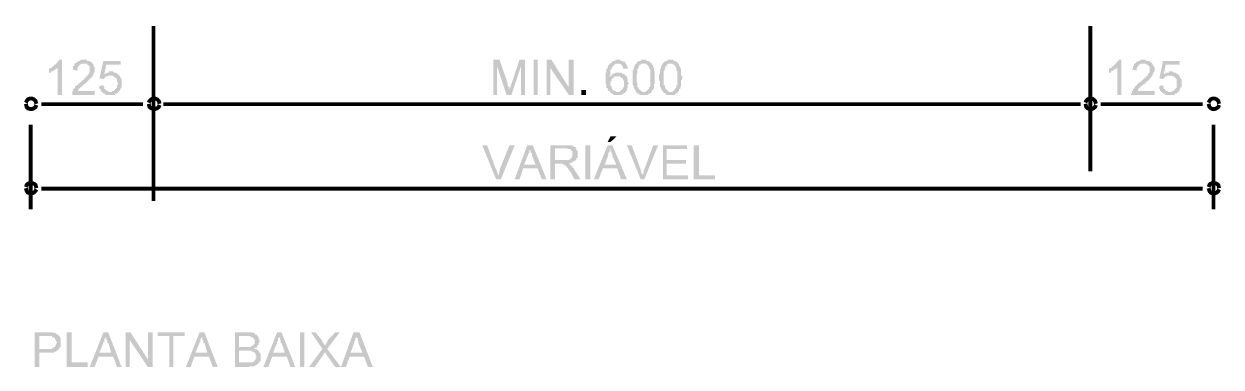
# Model space of a CAD drawing. Header units: millimetres. Extents: x 3240 to 3412, y 1366 to 1426.
# Drawn here: x 3337.25 to 3342.48, y 1372.38 to 1373.88 of the extents above; entities that cross this region are included whole.
import ezdxf

# ---------------------------------------------------------------- set-up
doc = ezdxf.new("R2010")
doc.units = ezdxf.units.MM
doc.layers.add('H', color=7, linetype='Continuous')
doc.layers.add('P', color=7, linetype='Continuous')

msp = doc.modelspace()

# ---------------------------------------------------------------- hatches: boundary and pattern name
at = {"layer": 'H', "linetype": 'Continuous'}
for points in [[(3337.3976, 1373.5678), (3337.3976, 1373.686), (3337.3941, 1373.686), (3337.3941, 1373.6825), (3337.3888, 1373.6825), (3337.3888, 1373.679), (3337.3853, 1373.679), (3337.3817, 1373.6737), (3337.3764, 1373.6737), (3337.3764, 1373.6702), (3337.3676, 1373.6702), (3337.3676, 1373.6649), (3337.3588, 1373.6649), (3337.3588, 1373.6825), (3337.3641, 1373.6825), (3337.3641, 1373.686), (3337.3729, 1373.686), (3337.3729, 1373.6913), (3337.3764, 1373.6913), (3337.3853, 1373.7001), (3337.3888, 1373.7001), (3337.3888, 1373.7037), (3337.3941, 1373.7072), (3337.3976, 1373.7072), (3337.3976, 1373.716), (3337.4029, 1373.716), (3337.4029, 1373.7213), (3337.4153, 1373.7213), (3337.4153, 1373.5678), (3337.3976, 1373.5678)], [(3337.4611, 1373.5678), (3337.4611, 1373.5855), (3337.4646, 1373.5855), (3337.4646, 1373.5943), (3337.4699, 1373.5943), (3337.4699, 1373.5978), (3337.4735, 1373.5978), (3337.4735, 1373.6067), (3337.4788, 1373.6067), (3337.4946, 1373.6225), (3337.4999, 1373.6225), (3337.4999, 1373.6278), (3337.5034, 1373.6278), (3337.5034, 1373.6313), (3337.5087, 1373.6313), (3337.5123, 1373.6366), (3337.5123, 1373.6402), (3337.5158, 1373.6402), (3337.5158, 1373.6437), (3337.5211, 1373.6437), (3337.5211, 1373.649), (3337.5246, 1373.649), (3337.5281, 1373.6525), (3337.5281, 1373.6578), (3337.5334, 1373.6578), (3337.5334, 1373.6613), (3337.537, 1373.6649), (3337.537, 1373.6913), (3337.5281, 1373.7001), (3337.5246, 1373.7001), (3337.5246, 1373.7037), (3337.4999, 1373.7037), (3337.4946, 1373.7001), (3337.4911, 1373.7001), (3337.4911, 1373.6948), (3337.4876, 1373.6948), (3337.4876, 1373.6913), (3337.4823, 1373.686), (3337.4823, 1373.6737), (3337.4611, 1373.679), (3337.4646, 1373.6825), (3337.4646, 1373.6948), (3337.4699, 1373.6948), (3337.4699, 1373.7037), (3337.4735, 1373.7037), (3337.4735, 1373.7072), (3337.4788, 1373.7072), (3337.4823, 1373.7125), (3337.4876, 1373.7125), (3337.4876, 1373.716), (3337.4946, 1373.716), (3337.4999, 1373.7213), (3337.5246, 1373.7213), (3337.5246, 1373.716), (3337.537, 1373.716), (3337.537, 1373.7125), (3337.5423, 1373.7125), (3337.5511, 1373.7037), (3337.5511, 1373.7001), (3337.5546, 1373.7001), (3337.5546, 1373.6913), (3337.5581, 1373.6913), (3337.5581, 1373.6649), (3337.5546, 1373.6649), (3337.5546, 1373.6578), (3337.5511, 1373.6578), (3337.5511, 1373.649), (3337.5458, 1373.649), (3337.5458, 1373.6437), (3337.5423, 1373.6437), (3337.5423, 1373.6402), (3337.537, 1373.6402), (3337.537, 1373.6366), (3337.5281, 1373.6278), (3337.5246, 1373.6278), (3337.5246, 1373.6225), (3337.5211, 1373.6225), (3337.5211, 1373.619), (3337.5158, 1373.619), (3337.5158, 1373.6155), (3337.5123, 1373.6155), (3337.4999, 1373.6014), (3337.4946, 1373.6014), (3337.4946, 1373.5978), (3337.4911, 1373.5978), (3337.4911, 1373.5943), (3337.4876, 1373.5943), (3337.4876, 1373.5855), (3337.5581, 1373.5855), (3337.5581, 1373.5678), (3337.4611, 1373.5678)], [(3337.6058, 1373.5678), (3337.6058, 1373.5731), (3337.5969, 1373.5731), (3337.5969, 1373.5767), (3337.5934, 1373.5767), (3337.5934, 1373.5802), (3337.5881, 1373.5802), (3337.5881, 1373.5855), (3337.5846, 1373.5855), (3337.5846, 1373.5943), (3337.5793, 1373.5943), (3337.5793, 1373.6067), (3337.5969, 1373.6102), (3337.5969, 1373.6067), (3337.6005, 1373.6014), (3337.6005, 1373.5943), (3337.6058, 1373.5943), (3337.6058, 1373.589), (3337.6093, 1373.589), (3337.6093, 1373.5855), (3337.6181, 1373.5855), (3337.6181, 1373.5802), (3337.634, 1373.5802), (3337.634, 1373.5855), (3337.6428, 1373.5855), (3337.6428, 1373.589), (3337.6481, 1373.589), (3337.6481, 1373.5943), (3337.6516, 1373.5943), (3337.6516, 1373.5978), (3337.6569, 1373.5978), (3337.6569, 1373.6102), (3337.6604, 1373.6155), (3337.6604, 1373.6225), (3337.6569, 1373.6225), (3337.6569, 1373.6366), (3337.6516, 1373.6402), (3337.6516, 1373.6437), (3337.6481, 1373.6437), (3337.6428, 1373.649), (3337.6393, 1373.649), (3337.634, 1373.6525), (3337.6181, 1373.6525), (3337.6146, 1373.649), (3337.6093, 1373.649), (3337.6005, 1373.6402), (3337.6005, 1373.6366), (3337.5793, 1373.6402), (3337.5969, 1373.716), (3337.6728, 1373.716), (3337.6728, 1373.7001), (3337.6093, 1373.7001), (3337.6005, 1373.6578), (3337.6058, 1373.6613), (3337.6093, 1373.6613), (3337.6093, 1373.6649), (3337.6216, 1373.6649), (3337.6216, 1373.6702), (3337.6393, 1373.6702), (3337.6428, 1373.6649), (3337.6516, 1373.6649), (3337.6604, 1373.6578), (3337.664, 1373.6578), (3337.664, 1373.6525), (3337.6693, 1373.6525), (3337.6693, 1373.649), (3337.6728, 1373.6437), (3337.6728, 1373.6402), (3337.6763, 1373.6366), (3337.6763, 1373.6014), (3337.6728, 1373.5978), (3337.6728, 1373.5943), (3337.6693, 1373.589), (3337.6693, 1373.5855), (3337.664, 1373.5855), (3337.664, 1373.5802), (3337.6604, 1373.5802), (3337.6604, 1373.5767), (3337.6569, 1373.5767), (3337.6569, 1373.5731), (3337.6481, 1373.5731), (3337.6481, 1373.5678), (3337.6058, 1373.5678)], [(3339.2991, 1373.5678), (3339.2991, 1373.7213), (3339.3273, 1373.7213), (3339.3626, 1373.6155), (3339.3626, 1373.6067), (3339.3661, 1373.6067), (3339.3661, 1373.5943), (3339.3696, 1373.5943), (3339.3696, 1373.6014), (3339.3749, 1373.6014), (3339.3749, 1373.6102), (3339.3785, 1373.6155), (3339.4137, 1373.7213), (3339.4384, 1373.7213), (3339.4384, 1373.5678), (3339.4208, 1373.5678), (3339.4208, 1373.6948), (3339.3785, 1373.5678), (3339.3573, 1373.5678), (3339.315, 1373.6948), (3339.315, 1373.5678), (3339.2991, 1373.5678)], [(3339.4755, 1373.5678), (3339.4755, 1373.7213), (3339.4931, 1373.7213), (3339.4931, 1373.5678), (3339.4755, 1373.5678)], [(3339.5319, 1373.5678), (3339.5319, 1373.7213), (3339.5531, 1373.7213), (3339.6289, 1373.6014), (3339.6289, 1373.7213), (3339.6501, 1373.7213), (3339.6501, 1373.5678), (3339.6289, 1373.5678), (3339.5478, 1373.686), (3339.5478, 1373.5678), (3339.5319, 1373.5678)], [(3339.823, 1373.5678), (3339.823, 1373.5731), (3339.8159, 1373.5731), (3339.8159, 1373.5767), (3339.8106, 1373.5767), (3339.8106, 1373.5802), (3339.8194, 1373.589), (3339.823, 1373.589), (3339.8283, 1373.5855), (3339.8318, 1373.5855), (3339.8371, 1373.5802), (3339.8494, 1373.5802), (3339.8529, 1373.5855), (3339.8565, 1373.5855), (3339.8565, 1373.589), (3339.8618, 1373.589), (3339.8618, 1373.5943), (3339.8653, 1373.5943), (3339.8653, 1373.6014), (3339.8706, 1373.6014), (3339.8706, 1373.6313), (3339.8653, 1373.6313), (3339.8653, 1373.6402), (3339.8618, 1373.6402), (3339.8618, 1373.6437), (3339.8565, 1373.6437), (3339.8529, 1373.649), (3339.8283, 1373.649), (3339.8283, 1373.6437), (3339.823, 1373.6437), (3339.8159, 1373.6366), (3339.8159, 1373.6278), (3339.8106, 1373.6278), (3339.8106, 1373.6067), (3339.8159, 1373.6067), (3339.8159, 1373.5978), (3339.8194, 1373.5943), (3339.8194, 1373.589), (3339.8106, 1373.5802), (3339.8071, 1373.5802), (3339.8071, 1373.5855), (3339.8018, 1373.5855), (3339.8018, 1373.589), (3339.7983, 1373.589), (3339.7983, 1373.5978), (3339.793, 1373.5978), (3339.793, 1373.6155), (3339.7894, 1373.6155), (3339.7894, 1373.6649), (3339.793, 1373.6649), (3339.793, 1373.6825), (3339.7983, 1373.6825), (3339.7983, 1373.6913), (3339.8018, 1373.6948), (3339.8018, 1373.7001), (3339.8071, 1373.7001), (3339.8071, 1373.7037), (3339.8106, 1373.7037), (3339.8106, 1373.7072), (3339.8159, 1373.7072), (3339.8159, 1373.7125), (3339.8194, 1373.7125), (3339.823, 1373.716), (3339.8318, 1373.716), (3339.8318, 1373.7213), (3339.8529, 1373.7213), (3339.8565, 1373.716), (3339.8653, 1373.716), (3339.8653, 1373.7125), (3339.8741, 1373.7125), (3339.8741, 1373.7072), (3339.8794, 1373.7037), (3339.8794, 1373.7001), (3339.8829, 1373.7001), (3339.8829, 1373.6913), (3339.8865, 1373.6913), (3339.8865, 1373.6825), (3339.8653, 1373.6825), (3339.8653, 1373.6913), (3339.8618, 1373.6948), (3339.8618, 1373.7001), (3339.8565, 1373.7001), (3339.8529, 1373.7037), (3339.8318, 1373.7037), (3339.8159, 1373.686), (3339.8159, 1373.679), (3339.8106, 1373.679), (3339.8106, 1373.6578), (3339.8071, 1373.6525), (3339.8071, 1373.6437), (3339.8106, 1373.649), (3339.8106, 1373.6525), (3339.8159, 1373.6525), (3339.8159, 1373.6578), (3339.8194, 1373.6578), (3339.823, 1373.6613), (3339.8283, 1373.6613), (3339.8318, 1373.6649), (3339.8618, 1373.6649), (3339.8618, 1373.6613), (3339.8653, 1373.6613), (3339.8706, 1373.6578), (3339.8741, 1373.6578), (3339.8741, 1373.6525), (3339.8794, 1373.6525), (3339.8794, 1373.649), (3339.8829, 1373.649), (3339.8829, 1373.6402), (3339.8865, 1373.6402), (3339.8865, 1373.6225), (3339.8918, 1373.619), (3339.8918, 1373.6155), (3339.8865, 1373.6155), (3339.8865, 1373.5978), (3339.8829, 1373.5943), (3339.8829, 1373.589), (3339.8794, 1373.5855), (3339.8794, 1373.5802), (3339.8741, 1373.5802), (3339.8741, 1373.5767), (3339.8706, 1373.5767), (3339.8706, 1373.5731), (3339.8618, 1373.5731), (3339.8618, 1373.5678), (3339.823, 1373.5678)], [(3339.9376, 1373.5678), (3339.9376, 1373.5731), (3339.9288, 1373.5731), (3339.9288, 1373.5767), (3339.9253, 1373.5767), (3339.9253, 1373.5802), (3339.9217, 1373.5802), (3339.9217, 1373.589), (3339.9164, 1373.589), (3339.9164, 1373.5943), (3339.9129, 1373.5978), (3339.9129, 1373.6102), (3339.9076, 1373.6102), (3339.9076, 1373.6737), (3339.9129, 1373.679), (3339.9129, 1373.686), (3339.9164, 1373.6913), (3339.9164, 1373.7001), (3339.9217, 1373.7001), (3339.9217, 1373.7037), (3339.9253, 1373.7037), (3339.9253, 1373.7072), (3339.9288, 1373.7125), (3339.9341, 1373.7125), (3339.9341, 1373.716), (3339.9429, 1373.716), (3339.9464, 1373.7213), (3339.9676, 1373.7213), (3339.9676, 1373.716), (3339.9676, 1373.7037), (3339.9464, 1373.7037), (3339.9429, 1373.7001), (3339.9376, 1373.7001), (3339.9376, 1373.6948), (3339.9341, 1373.6913), (3339.9341, 1373.686), (3339.9288, 1373.6825), (3339.9288, 1373.6613), (3339.9253, 1373.6613), (3339.9253, 1373.6225), (3339.9288, 1373.6225), (3339.9288, 1373.6014), (3339.9341, 1373.6014), (3339.9341, 1373.5943), (3339.9376, 1373.5943), (3339.9376, 1373.589), (3339.9429, 1373.589), (3339.9429, 1373.5855), (3339.9464, 1373.5855), (3339.95, 1373.5802), (3339.9623, 1373.5802), (3339.9676, 1373.5855), (3339.9711, 1373.5855), (3339.9711, 1373.589), (3339.9764, 1373.589), (3339.9764, 1373.5943), (3339.9799, 1373.5943), (3339.9799, 1373.6014), (3339.9852, 1373.6067), (3339.9852, 1373.6825), (3339.9799, 1373.6825), (3339.9799, 1373.6913), (3339.9764, 1373.6913), (3339.9764, 1373.6948), (3339.9711, 1373.7001), (3339.9676, 1373.7001), (3339.9676, 1373.7037), (3339.9676, 1373.716), (3339.9764, 1373.716), (3339.9799, 1373.7125), (3339.9852, 1373.7125), (3339.9852, 1373.7072), (3339.9888, 1373.7072), (3339.9888, 1373.7037), (3339.9923, 1373.7037), (3339.9923, 1373.7001), (3339.9976, 1373.6948), (3339.9976, 1373.686), (3340.0011, 1373.686), (3340.0011, 1373.6737), (3340.0046, 1373.6702), (3340.0046, 1373.6155), (3340.0011, 1373.6155), (3340.0011, 1373.5978), (3339.9976, 1373.5978), (3339.9976, 1373.589), (3339.9923, 1373.589), (3339.9923, 1373.5855), (3339.9888, 1373.5802), (3339.9888, 1373.5767), (3339.9852, 1373.5767), (3339.9852, 1373.5731), (3339.9764, 1373.5731), (3339.9764, 1373.5678), (3339.9376, 1373.5678)], [(3340.0558, 1373.5678), (3340.0523, 1373.5731), (3340.0487, 1373.5731), (3340.0487, 1373.5767), (3340.0434, 1373.5767), (3340.0434, 1373.5802), (3340.0399, 1373.5802), (3340.0399, 1373.5855), (3340.0346, 1373.5855), (3340.0346, 1373.5943), (3340.0311, 1373.5943), (3340.0311, 1373.6014), (3340.0276, 1373.6014), (3340.0276, 1373.6278), (3340.0223, 1373.6313), (3340.0223, 1373.6578), (3340.0276, 1373.6578), (3340.0276, 1373.6825), (3340.0311, 1373.6825), (3340.0311, 1373.6913), (3340.0346, 1373.6948), (3340.0346, 1373.7001), (3340.0399, 1373.7037), (3340.0399, 1373.7072), (3340.0434, 1373.7072), (3340.0434, 1373.7125), (3340.0487, 1373.7125), (3340.0523, 1373.716), (3340.0611, 1373.716), (3340.0611, 1373.7037), (3340.0611, 1373.7001), (3340.0558, 1373.7001), (3340.0558, 1373.6948), (3340.0523, 1373.6948), (3340.0523, 1373.6913), (3340.0487, 1373.686), (3340.0487, 1373.679), (3340.0434, 1373.6737), (3340.0434, 1373.6102), (3340.0487, 1373.6102), (3340.0487, 1373.5978), (3340.0523, 1373.5978), (3340.0523, 1373.5943), (3340.0611, 1373.5855), (3340.0646, 1373.5855), (3340.0646, 1373.5802), (3340.0823, 1373.5802), (3340.0823, 1373.5855), (3340.0858, 1373.5855), (3340.0946, 1373.5943), (3340.0946, 1373.5978), (3340.0981, 1373.5978), (3340.0981, 1373.6102), (3340.1034, 1373.6102), (3340.1034, 1373.6737), (3340.0981, 1373.6737), (3340.0981, 1373.686), (3340.0946, 1373.6913), (3340.0946, 1373.6948), (3340.0911, 1373.6948), (3340.0911, 1373.7001), (3340.0858, 1373.7001), (3340.0823, 1373.7037), (3340.0611, 1373.7037), (3340.0611, 1373.716), (3340.0611, 1373.7213), (3340.0858, 1373.7213), (3340.0858, 1373.716), (3340.0946, 1373.716), (3340.0946, 1373.7125), (3340.1034, 1373.7125), (3340.1034, 1373.7072), (3340.1069, 1373.7072), (3340.1069, 1373.7037), (3340.1105, 1373.7001), (3340.1105, 1373.6948), (3340.1158, 1373.6913), (3340.1158, 1373.6825), (3340.1193, 1373.6825), (3340.1193, 1373.6525), (3340.1246, 1373.6525), (3340.1246, 1373.6366), (3340.1193, 1373.6313), (3340.1193, 1373.6067), (3340.1158, 1373.6014), (3340.1158, 1373.5943), (3340.1105, 1373.5943), (3340.1105, 1373.5855), (3340.1069, 1373.5855), (3340.1069, 1373.5802), (3340.1034, 1373.5767), (3340.0981, 1373.5767), (3340.0981, 1373.5731), (3340.0946, 1373.5731), (3340.0911, 1373.5678), (3340.0558, 1373.5678)], [(3342.0243, 1373.5678), (3342.0243, 1373.686), (3342.0208, 1373.686), (3342.0208, 1373.6825), (3342.0155, 1373.6825), (3342.0155, 1373.679), (3342.0084, 1373.679), (3342.0084, 1373.6737), (3342.0031, 1373.6737), (3341.9996, 1373.6702), (3341.9961, 1373.6702), (3341.9961, 1373.6649), (3341.9873, 1373.6649), (3341.9873, 1373.6825), (3341.9908, 1373.6825), (3341.9908, 1373.686), (3341.9996, 1373.686), (3341.9996, 1373.6913), (3342.0031, 1373.6913), (3342.0119, 1373.7001), (3342.0155, 1373.7001), (3342.0155, 1373.7037), (3342.0243, 1373.7125), (3342.0243, 1373.716), (3342.0296, 1373.716), (3342.0296, 1373.7213), (3342.0419, 1373.7213), (3342.0419, 1373.5678), (3342.0243, 1373.5678)], [(3342.0843, 1373.5678), (3342.0843, 1373.5731), (3342.0878, 1373.5731), (3342.0878, 1373.5855), (3342.0931, 1373.5855), (3342.0931, 1373.5943), (3342.0966, 1373.5943), (3342.0966, 1373.5978), (3342.1019, 1373.6014), (3342.1019, 1373.6067), (3342.1054, 1373.6067), (3342.1143, 1373.6155), (3342.1143, 1373.619), (3342.1178, 1373.619), (3342.1213, 1373.6225), (3342.1266, 1373.6225), (3342.1266, 1373.6278), (3342.1301, 1373.6278), (3342.1301, 1373.6313), (3342.1354, 1373.6313), (3342.1354, 1373.6366), (3342.1389, 1373.6366), (3342.1389, 1373.6402), (3342.1442, 1373.6402), (3342.1442, 1373.6437), (3342.1478, 1373.6437), (3342.1478, 1373.649), (3342.1513, 1373.649), (3342.1566, 1373.6525), (3342.1566, 1373.6578), (3342.1601, 1373.6578), (3342.1601, 1373.6613), (3342.1654, 1373.6649), (3342.1654, 1373.6913), (3342.1566, 1373.7001), (3342.1513, 1373.7001), (3342.1513, 1373.7037), (3342.1266, 1373.7037), (3342.1213, 1373.7001), (3342.1178, 1373.7001), (3342.1178, 1373.6948), (3342.1143, 1373.6948), (3342.1143, 1373.6913), (3342.109, 1373.686), (3342.109, 1373.6737), (3342.0878, 1373.679), (3342.0878, 1373.6825), (3342.0931, 1373.6825), (3342.0931, 1373.6948), (3342.0966, 1373.6948), (3342.0966, 1373.7037), (3342.1019, 1373.7037), (3342.1019, 1373.7072), (3342.1054, 1373.7072), (3342.1054, 1373.7125), (3342.1143, 1373.7125), (3342.1143, 1373.716), (3342.1213, 1373.716), (3342.1266, 1373.7213), (3342.1478, 1373.7213), (3342.1513, 1373.716), (3342.1654, 1373.716), (3342.1654, 1373.7125), (3342.1689, 1373.7125), (3342.1778, 1373.7037), (3342.1778, 1373.7001), (3342.1813, 1373.7001), (3342.1813, 1373.6913), (3342.1866, 1373.6913), (3342.1866, 1373.6702), (3342.1813, 1373.6649), (3342.1813, 1373.6578), (3342.1778, 1373.6578), (3342.1778, 1373.649), (3342.1725, 1373.649), (3342.1725, 1373.6437), (3342.1689, 1373.6437), (3342.1689, 1373.6402), (3342.1654, 1373.6402), (3342.1654, 1373.6366), (3342.1566, 1373.6278), (3342.1513, 1373.6278), (3342.1513, 1373.6225), (3342.1478, 1373.6225), (3342.1478, 1373.619), (3342.1442, 1373.619), (3342.1442, 1373.6155), (3342.1389, 1373.6155), (3342.1301, 1373.6067), (3342.1266, 1373.6067), (3342.1266, 1373.6014), (3342.1213, 1373.6014), (3342.1213, 1373.5978), (3342.1178, 1373.5978), (3342.1178, 1373.5943), (3342.1143, 1373.5943), (3342.1143, 1373.5855), (3342.1866, 1373.5855), (3342.1866, 1373.5678), (3342.0843, 1373.5678)], [(3342.2324, 1373.5678), (3342.2324, 1373.5731), (3342.2236, 1373.5731), (3342.2236, 1373.5767), (3342.2201, 1373.5767), (3342.2201, 1373.5802), (3342.2148, 1373.5802), (3342.2148, 1373.5855), (3342.2113, 1373.5855), (3342.2113, 1373.5943), (3342.2077, 1373.5943), (3342.2077, 1373.6067), (3342.2236, 1373.6102), (3342.2236, 1373.6067), (3342.2271, 1373.6014), (3342.2271, 1373.5943), (3342.2324, 1373.5943), (3342.2324, 1373.589), (3342.236, 1373.589), (3342.236, 1373.5855), (3342.2448, 1373.5855), (3342.2448, 1373.5802), (3342.2624, 1373.5802), (3342.2624, 1373.5855), (3342.2712, 1373.5855), (3342.2712, 1373.589), (3342.2748, 1373.589), (3342.2748, 1373.5943), (3342.2783, 1373.5943), (3342.2783, 1373.5978), (3342.2836, 1373.5978), (3342.2836, 1373.6366), (3342.2712, 1373.649), (3342.2659, 1373.649), (3342.2624, 1373.6525), (3342.2413, 1373.6525), (3342.2413, 1373.649), (3342.236, 1373.649), (3342.2236, 1373.6366), (3342.2077, 1373.6402), (3342.2236, 1373.716), (3342.2959, 1373.716), (3342.2959, 1373.7001), (3342.236, 1373.7001), (3342.2271, 1373.6578), (3342.2324, 1373.6613), (3342.236, 1373.6613), (3342.236, 1373.6649), (3342.2501, 1373.6649), (3342.2501, 1373.6702), (3342.2659, 1373.6702), (3342.2712, 1373.6649), (3342.2783, 1373.6649), (3342.2871, 1373.6578), (3342.2924, 1373.6578), (3342.2924, 1373.6525), (3342.2959, 1373.6525), (3342.2959, 1373.649), (3342.2995, 1373.6437), (3342.2995, 1373.6402), (3342.3048, 1373.6366), (3342.3048, 1373.6014), (3342.2995, 1373.6014), (3342.2995, 1373.5943), (3342.2959, 1373.5943), (3342.2959, 1373.5855), (3342.2924, 1373.5855), (3342.2924, 1373.5802), (3342.2871, 1373.5802), (3342.2871, 1373.5767), (3342.2836, 1373.5767), (3342.2836, 1373.5731), (3342.2748, 1373.5731), (3342.2748, 1373.5678), (3342.2324, 1373.5678)], [(3339.6836, 1373.5678), (3339.6836, 1373.589), (3339.7048, 1373.589), (3339.7048, 1373.5678), (3339.6836, 1373.5678)], [(3339.3114, 1373.1992), (3339.2515, 1373.3474), (3339.2726, 1373.3474), (3339.3114, 1373.2415), (3339.315, 1373.238), (3339.315, 1373.2292), (3339.3203, 1373.2257), (3339.3203, 1373.2168), (3339.3238, 1373.2204), (3339.3238, 1373.2345), (3339.3273, 1373.2345), (3339.3273, 1373.2415), (3339.3696, 1373.3474), (3339.3926, 1373.3474), (3339.3326, 1373.1992), (3339.3114, 1373.1992)], [(3339.3926, 1373.1992), (3339.4473, 1373.3474), (3339.4719, 1373.3474), (3339.5319, 1373.1992), (3339.5108, 1373.1992), (3339.4931, 1373.2468), (3339.4296, 1373.2468), (3339.4331, 1373.2627), (3339.4843, 1373.2627), (3339.4684, 1373.3015), (3339.4684, 1373.3138), (3339.4631, 1373.3138), (3339.4631, 1373.3227), (3339.4596, 1373.3262), (3339.4561, 1373.3262), (3339.4561, 1373.3138), (3339.4508, 1373.3103), (3339.4508, 1373.305), (3339.4331, 1373.2627), (3339.4296, 1373.2468), (3339.4137, 1373.1992), (3339.3926, 1373.1992)], [(3339.5478, 1373.1992), (3339.5478, 1373.3474), (3339.6448, 1373.3474), (3339.6448, 1373.3438), (3339.6501, 1373.3438), (3339.6536, 1373.3403), (3339.6589, 1373.3403), (3339.6589, 1373.335), (3339.6624, 1373.335), (3339.6624, 1373.3262), (3339.6677, 1373.3227), (3339.6677, 1373.2927), (3339.6624, 1373.2927), (3339.6624, 1373.2839), (3339.6589, 1373.2839), (3339.6589, 1373.2803), (3339.6536, 1373.2803), (3339.6501, 1373.2768), (3339.6448, 1373.2768), (3339.6448, 1373.2715), (3339.6378, 1373.2715), (3339.6325, 1373.2839), (3339.6325, 1373.2892), (3339.6378, 1373.2892), (3339.6413, 1373.2927), (3339.6413, 1373.298), (3339.6448, 1373.298), (3339.6448, 1373.3227), (3339.6413, 1373.3227), (3339.6413, 1373.3262), (3339.6378, 1373.3262), (3339.6378, 1373.3315), (3339.6254, 1373.3315), (3339.6201, 1373.335), (3339.569, 1373.335), (3339.569, 1373.2839), (3339.6325, 1373.2839), (3339.6378, 1373.2715), (3339.6325, 1373.268), (3339.6289, 1373.268), (3339.6325, 1373.2627), (3339.6378, 1373.2627), (3339.6378, 1373.2592), (3339.6413, 1373.2592), (3339.6413, 1373.2556), (3339.6448, 1373.2556), (3339.6448, 1373.2503), (3339.6501, 1373.2503), (3339.6501, 1373.2468), (3339.6536, 1373.2415), (3339.6801, 1373.1992), (3339.6536, 1373.1992), (3339.6378, 1373.2292), (3339.6325, 1373.2345), (3339.6325, 1373.238), (3339.6289, 1373.238), (3339.6289, 1373.2415), (3339.6254, 1373.2468), (3339.6254, 1373.2503), (3339.6201, 1373.2503), (3339.6201, 1373.2556), (3339.6166, 1373.2556), (3339.6166, 1373.2592), (3339.6113, 1373.2592), (3339.6113, 1373.2627), (3339.6042, 1373.2627), (3339.6042, 1373.268), (3339.569, 1373.268), (3339.569, 1373.1992), (3339.5478, 1373.1992)], [(3339.7013, 1373.1992), (3339.7013, 1373.3474), (3339.7224, 1373.3474), (3339.7224, 1373.1992), (3339.7013, 1373.1992)], [(3339.7383, 1373.1992), (3339.7983, 1373.3474), (3339.8071, 1373.335), (3339.8071, 1373.3191), (3339.8018, 1373.3138), (3339.8018, 1373.305), (3339.7859, 1373.2627), (3339.8371, 1373.2627), (3339.8194, 1373.3015), (3339.8194, 1373.3103), (3339.8159, 1373.3103), (3339.8159, 1373.3191), (3339.8106, 1373.3227), (3339.8106, 1373.335), (3339.8071, 1373.335), (3339.7983, 1373.3474), (3339.8194, 1373.3474), (3339.8829, 1373.1992), (3339.8565, 1373.1992), (3339.8406, 1373.2468), (3339.7771, 1373.2468), (3339.7595, 1373.1992), (3339.7383, 1373.1992)], [(3339.7983, 1373.3615), (3339.8106, 1373.3862), (3339.8371, 1373.3862), (3339.8106, 1373.3615), (3339.7983, 1373.3615)], [(3339.9429, 1373.1992), (3339.8829, 1373.3474), (3339.9041, 1373.3474), (3339.9429, 1373.2415), (3339.9429, 1373.238), (3339.9464, 1373.2345), (3339.9464, 1373.2257), (3339.95, 1373.2204), (3339.9553, 1373.2257), (3339.9553, 1373.238), (3339.9588, 1373.238), (3339.9588, 1373.2415), (3339.9976, 1373.3474), (3340.0188, 1373.3474), (3339.9588, 1373.1992), (3339.9429, 1373.1992)], [(3340.0399, 1373.1992), (3340.0399, 1373.3474), (3340.1458, 1373.3474), (3340.1458, 1373.3315), (3340.0558, 1373.3315), (3340.0558, 1373.2839), (3340.1405, 1373.2839), (3340.1405, 1373.268), (3340.0558, 1373.268), (3340.0558, 1373.2168), (3340.1493, 1373.2168), (3340.1493, 1373.1992), (3340.0399, 1373.1992)], [(3340.174, 1373.1992), (3340.174, 1373.3474), (3340.1969, 1373.3474), (3340.1969, 1373.2168), (3340.2675, 1373.2168), (3340.2675, 1373.1992), (3340.174, 1373.1992)], [(3337.2971, 1372.379), (3337.2971, 1372.5307), (3337.3764, 1372.5307), (3337.3817, 1372.5272), (3337.3729, 1372.5148), (3337.3165, 1372.5148), (3337.3165, 1372.4584), (3337.3729, 1372.4584), (3337.3764, 1372.4637), (3337.3817, 1372.4637), (3337.3817, 1372.4672), (3337.3853, 1372.4672), (3337.3888, 1372.4725), (3337.3888, 1372.4795), (3337.3941, 1372.4848), (3337.3941, 1372.4883), (3337.3888, 1372.4936), (3337.3888, 1372.5007), (3337.3853, 1372.5007), (3337.3853, 1372.506), (3337.3817, 1372.506), (3337.3817, 1372.5095), (3337.3729, 1372.5095), (3337.3729, 1372.5148), (3337.3817, 1372.5272), (3337.3888, 1372.5272), (3337.3941, 1372.5219), (3337.3976, 1372.5219), (3337.3976, 1372.5183), (3337.4029, 1372.5183), (3337.4029, 1372.5148), (3337.4064, 1372.5148), (3337.4064, 1372.5095), (3337.41, 1372.506), (3337.41, 1372.4672), (3337.4064, 1372.4672), (3337.4064, 1372.4637), (3337.4029, 1372.4584), (3337.4029, 1372.4548), (3337.3976, 1372.4548), (3337.3976, 1372.4513), (3337.3941, 1372.4513), (3337.3888, 1372.446), (3337.3817, 1372.446), (3337.3817, 1372.4425), (3337.3165, 1372.4425), (3337.3165, 1372.379), (3337.2971, 1372.379)], [(3337.4364, 1372.379), (3337.4364, 1372.5307), (3337.4576, 1372.5307), (3337.4576, 1372.4002), (3337.5281, 1372.4002), (3337.5281, 1372.379), (3337.4364, 1372.379)], [(3337.537, 1372.379), (3337.5969, 1372.5307), (3337.6181, 1372.5307), (3337.6763, 1372.379), (3337.6569, 1372.379), (3337.6393, 1372.4248), (3337.5758, 1372.4248), (3337.5793, 1372.4425), (3337.6304, 1372.4425), (3337.6181, 1372.4848), (3337.6146, 1372.4848), (3337.6146, 1372.4972), (3337.6093, 1372.4972), (3337.6093, 1372.506), (3337.6058, 1372.5095), (3337.6058, 1372.506), (3337.6005, 1372.5007), (3337.6005, 1372.4883), (3337.5969, 1372.4883), (3337.5969, 1372.4848), (3337.5793, 1372.4425), (3337.5758, 1372.4248), (3337.5581, 1372.379), (3337.537, 1372.379)], [(3337.6939, 1372.379), (3337.6939, 1372.5307), (3337.7151, 1372.5307), (3337.791, 1372.4125), (3337.791, 1372.5307), (3337.8121, 1372.5307), (3337.8121, 1372.379), (3337.791, 1372.379), (3337.7116, 1372.4972), (3337.7116, 1372.379), (3337.6939, 1372.379)], [(3337.8844, 1372.379), (3337.8844, 1372.5148), (3337.8333, 1372.5148), (3337.8333, 1372.5307), (3337.9515, 1372.5307), (3337.9515, 1372.5148), (3337.9021, 1372.5148), (3337.9021, 1372.379), (3337.8844, 1372.379)], [(3337.9568, 1372.379), (3338.0167, 1372.5307), (3338.0379, 1372.5307), (3338.0961, 1372.379), (3338.0749, 1372.379), (3338.0573, 1372.4248), (3337.9938, 1372.4248), (3337.9991, 1372.4425), (3338.0503, 1372.4425), (3338.0379, 1372.4848), (3338.0326, 1372.4848), (3338.0326, 1372.4972), (3338.0291, 1372.4972), (3338.0291, 1372.5095), (3338.0238, 1372.5095), (3338.0238, 1372.506), (3338.0203, 1372.5007), (3338.0203, 1372.4883), (3338.0167, 1372.4883), (3338.0167, 1372.4848), (3337.9991, 1372.4425), (3337.9938, 1372.4248), (3337.9779, 1372.379), (3337.9568, 1372.379)], [(3338.172, 1372.379), (3338.172, 1372.5307), (3338.2443, 1372.5307), (3338.2496, 1372.5272), (3338.2566, 1372.5272), (3338.2566, 1372.5219), (3338.2654, 1372.5219), (3338.2654, 1372.5183), (3338.269, 1372.5183), (3338.269, 1372.5148), (3338.2743, 1372.5095), (3338.2743, 1372.5007), (3338.2778, 1372.4972), (3338.2778, 1372.4848), (3338.2743, 1372.4848), (3338.2743, 1372.476), (3338.269, 1372.476), (3338.269, 1372.4672), (3338.2654, 1372.4672), (3338.2654, 1372.4637), (3338.2566, 1372.4637), (3338.2496, 1372.4725), (3338.2531, 1372.476), (3338.2531, 1372.4795), (3338.2566, 1372.4795), (3338.2566, 1372.5007), (3338.2531, 1372.5007), (3338.2531, 1372.506), (3338.2496, 1372.506), (3338.2496, 1372.5095), (3338.2408, 1372.5095), (3338.2355, 1372.5148), (3338.1896, 1372.5148), (3338.1896, 1372.4672), (3338.2408, 1372.4672), (3338.2443, 1372.4725), (3338.2496, 1372.4725), (3338.2566, 1372.4637), (3338.2566, 1372.4584), (3338.2531, 1372.446), (3338.2443, 1372.446), (3338.2443, 1372.4513), (3338.1896, 1372.4513), (3338.1896, 1372.4002), (3338.2496, 1372.4002), (3338.2531, 1372.4037), (3338.2566, 1372.4037), (3338.2566, 1372.409), (3338.2619, 1372.4125), (3338.2619, 1372.4213), (3338.2654, 1372.4213), (3338.2654, 1372.4248), (3338.2619, 1372.4301), (3338.2619, 1372.4372), (3338.2531, 1372.446), (3338.2566, 1372.4584), (3338.2654, 1372.4584), (3338.2654, 1372.4548), (3338.269, 1372.4548), (3338.2778, 1372.446), (3338.2778, 1372.4425), (3338.2831, 1372.4372), (3338.2831, 1372.4037), (3338.2778, 1372.4037), (3338.2778, 1372.4002), (3338.269, 1372.3913), (3338.2654, 1372.3913), (3338.2654, 1372.3878), (3338.2619, 1372.3878), (3338.2566, 1372.3825), (3338.2355, 1372.3825), (3338.2319, 1372.379), (3338.172, 1372.379)], [(3338.2954, 1372.379), (3338.3554, 1372.5307), (3338.3748, 1372.5307), (3338.4348, 1372.379), (3338.4136, 1372.379), (3338.3977, 1372.4248), (3338.3342, 1372.4248), (3338.3378, 1372.4425), (3338.3889, 1372.4425), (3338.3748, 1372.4848), (3338.3713, 1372.4848), (3338.3713, 1372.4972), (3338.3678, 1372.4972), (3338.3678, 1372.506), (3338.3625, 1372.5095), (3338.3625, 1372.506), (3338.3589, 1372.506), (3338.3589, 1372.4936), (3338.3554, 1372.4883), (3338.3554, 1372.4848), (3338.3378, 1372.4425), (3338.3342, 1372.4248), (3338.3166, 1372.379), (3338.2954, 1372.379)], [(3338.4559, 1372.379), (3338.4559, 1372.5307), (3338.4736, 1372.5307), (3338.4736, 1372.379), (3338.4559, 1372.379)], [(3338.4948, 1372.379), (3338.553, 1372.4584), (3338.5036, 1372.5307), (3338.523, 1372.5307), (3338.553, 1372.4936), (3338.553, 1372.4883), (3338.5583, 1372.4848), (3338.5583, 1372.4795), (3338.5618, 1372.4795), (3338.5618, 1372.476), (3338.5671, 1372.4725), (3338.5671, 1372.4795), (3338.5706, 1372.4795), (3338.5706, 1372.4848), (3338.5741, 1372.4883), (3338.5741, 1372.4936), (3338.6094, 1372.5307), (3338.6288, 1372.5307), (3338.5741, 1372.4584), (3338.6341, 1372.379), (3338.6094, 1372.379), (3338.5706, 1372.4337), (3338.5706, 1372.4372), (3338.5671, 1372.4372), (3338.5671, 1372.4425), (3338.5618, 1372.4425), (3338.5618, 1372.4372), (3338.5583, 1372.4372), (3338.5583, 1372.4337), (3338.5194, 1372.379), (3338.4948, 1372.379)], [(3338.6341, 1372.379), (3338.6888, 1372.5307), (3338.7152, 1372.5307), (3338.7734, 1372.379), (3338.7523, 1372.379), (3338.7346, 1372.4248), (3338.6729, 1372.4248), (3338.6764, 1372.4425), (3338.7276, 1372.4425), (3338.7099, 1372.4848), (3338.7099, 1372.4936), (3338.7064, 1372.4972), (3338.7064, 1372.506), (3338.7011, 1372.506), (3338.7011, 1372.5095), (3338.6976, 1372.506), (3338.6976, 1372.4936), (3338.6923, 1372.4936), (3338.6923, 1372.4848), (3338.6764, 1372.4425), (3338.6729, 1372.4248), (3338.6553, 1372.379), (3338.6341, 1372.379)]]:
    msp.add_hatch(color=256, dxfattribs=at).paths.add_polyline_path(points)

# ---------------------------------------------------------------- linework, layer by layer
at = {"layer": 'P', "const_width": 0.0169}
for points in [[(3337.8157, 1373.8695), (3337.8157, 1373.4373)], [(3341.9061, 1373.2345), (3341.9061, 1373.4373), (3341.9061, 1373.8695)], [(3337.3041, 1373.529), (3337.3006, 1373.5414), (3337.2935, 1373.5484), (3337.2847, 1373.552), (3337.2759, 1373.552), (3337.2671, 1373.5484), (3337.2618, 1373.5414), (3337.2583, 1373.5343)], [(3337.8421, 1373.529), (3337.8386, 1373.5414), (3337.8315, 1373.5484), (3337.8227, 1373.552), (3337.8139, 1373.552), (3337.8051, 1373.5484), (3337.798, 1373.5414), (3337.7945, 1373.5343)], [(3337.8421, 1373.529), (3337.8386, 1373.5414), (3337.8315, 1373.5484), (3337.8227, 1373.552), (3337.8139, 1373.552), (3337.8051, 1373.5484), (3337.798, 1373.5414), (3337.7945, 1373.5343)], [(3341.9308, 1373.529), (3341.9273, 1373.5414), (3341.9202, 1373.5484), (3341.9132, 1373.552), (3341.9026, 1373.552), (3341.8938, 1373.5484), (3341.8885, 1373.5414), (3341.8849, 1373.5343)], [(3341.9308, 1373.529), (3341.9273, 1373.5414), (3341.9202, 1373.5484), (3341.9132, 1373.552), (3341.9026, 1373.552), (3341.8938, 1373.5484), (3341.8885, 1373.5414), (3341.8849, 1373.5343)], [(3342.4688, 1373.529), (3342.4653, 1373.5414), (3342.4582, 1373.5484), (3342.4494, 1373.552), (3342.4406, 1373.552), (3342.4318, 1373.5484), (3342.4265, 1373.5414), (3342.4229, 1373.5343)], [(3337.2583, 1373.529), (3337.2618, 1373.5149), (3337.2671, 1373.5096), (3337.2759, 1373.5061), (3337.2847, 1373.5061), (3337.2935, 1373.5096), (3337.3006, 1373.5149), (3337.3041, 1373.5238)], [(3337.3253, 1373.5273), (3337.3676, 1373.5273)], [(3337.7275, 1373.5273), (3337.3676, 1373.5273)], [(3337.7698, 1373.5273), (3337.7275, 1373.5273)], [(3337.7945, 1373.529), (3337.798, 1373.5149), (3337.8051, 1373.5096), (3337.8139, 1373.5061), (3337.8227, 1373.5061), (3337.8315, 1373.5096), (3337.8386, 1373.5149), (3337.8421, 1373.5238)], [(3337.7945, 1373.529), (3337.798, 1373.5149), (3337.8051, 1373.5096), (3337.8139, 1373.5061), (3337.8227, 1373.5061), (3337.8315, 1373.5096), (3337.8386, 1373.5149), (3337.8421, 1373.5238)], [(3337.858, 1373.5273), (3337.9056, 1373.5273)], [(3337.9056, 1373.5273), (3341.8162, 1373.5273)], [(3341.8638, 1373.5273), (3341.8162, 1373.5273)], [(3341.8849, 1373.529), (3341.8885, 1373.5149), (3341.8938, 1373.5096), (3341.9026, 1373.5061), (3341.9132, 1373.5061), (3341.9202, 1373.5096), (3341.9273, 1373.5149), (3341.9308, 1373.5238)], [(3341.8849, 1373.529), (3341.8885, 1373.5149), (3341.8938, 1373.5096), (3341.9026, 1373.5061), (3341.9132, 1373.5061), (3341.9202, 1373.5096), (3341.9273, 1373.5149), (3341.9308, 1373.5238)], [(3341.952, 1373.5273), (3341.9943, 1373.5273)], [(3341.9943, 1373.5273), (3342.3506, 1373.5273)], [(3342.3965, 1373.5273), (3342.3506, 1373.5273)], [(3342.4229, 1373.529), (3342.4265, 1373.5149), (3342.4318, 1373.5096), (3342.4406, 1373.5061), (3342.4494, 1373.5061), (3342.4582, 1373.5096), (3342.4653, 1373.5149), (3342.4688, 1373.5238)], [(3337.2794, 1373.3368), (3337.2794, 1373.4373)], [(3337.8157, 1373.1039), (3337.8157, 1373.4373)], [(3342.4441, 1373.3368), (3342.4441, 1373.4373)], [(3337.2794, 1373.3368), (3337.2794, 1373.0687)], [(3342.4441, 1373.3368), (3342.4441, 1373.0687)], [(3337.3041, 1373.1604), (3337.3006, 1373.1745), (3337.2935, 1373.1798), (3337.2847, 1373.1833), (3337.2759, 1373.1833), (3337.2671, 1373.1798), (3337.2618, 1373.1745), (3337.2583, 1373.1657)], [(3342.4688, 1373.1604), (3342.4653, 1373.1745), (3342.4582, 1373.1798), (3342.4494, 1373.1833), (3342.4406, 1373.1833), (3342.4318, 1373.1798), (3342.4265, 1373.1745), (3342.4229, 1373.1657)], [(3337.2583, 1373.1604), (3337.2618, 1373.148), (3337.2671, 1373.141), (3337.2759, 1373.1375), (3337.2847, 1373.1375), (3337.2935, 1373.141), (3337.3006, 1373.148), (3337.3041, 1373.1551)], [(3337.3253, 1373.1586), (3337.3676, 1373.1586)], [(3337.3676, 1373.1586), (3342.3506, 1373.1586)], [(3342.3965, 1373.1586), (3342.3506, 1373.1586)], [(3342.4229, 1373.1604), (3342.4265, 1373.148), (3342.4318, 1373.141), (3342.4406, 1373.1375), (3342.4494, 1373.1375), (3342.4582, 1373.141), (3342.4653, 1373.148), (3342.4688, 1373.1551)]]:
    msp.add_lwpolyline(points, dxfattribs=at)

doc.saveas('drawing.dxf')
